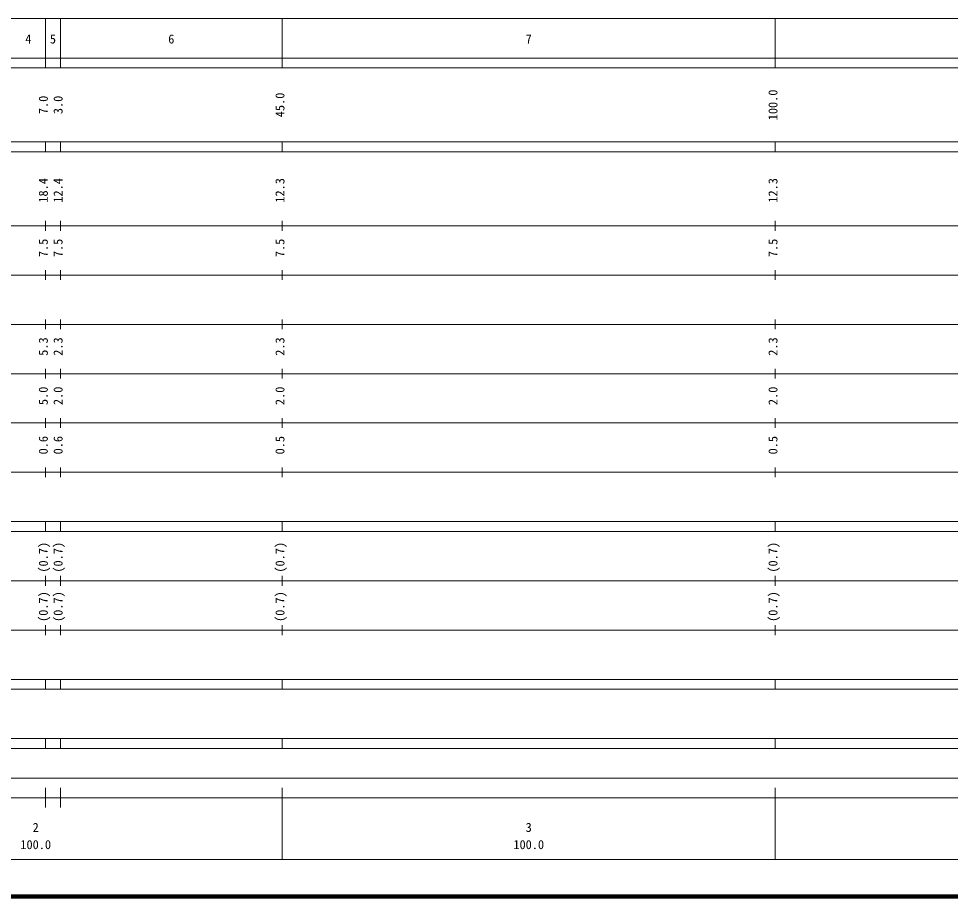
# Model space of a CAD drawing. Units: millimetres on the paper, enlarged 1000 times. Extents: x 40000 to 680000, y 20000 to 380000.
# Drawn here: x 214537 to 403521, y 20000 to 198000 of the extents above; entities that cross this region are included whole.
import ezdxf
from ezdxf.enums import TextEntityAlignment as Align

# ---------------------------------------------------------------- set-up
doc = ezdxf.new("R2010")
doc.units = ezdxf.units.MM
doc.header["$LTSCALE"] = 1000
doc.layers.add('M-TTL', color=2, linetype='Continuous', lineweight=140)
doc.layers.add('M-TTL-BAND', color=7, linetype='Continuous', lineweight=13)
doc.styles.add('ＭＳ ゴシック', font='')
doc.styles.get('ＭＳ ゴシック').set_extended_font_data('MS Gothic')

msp = doc.modelspace()

# ---------------------------------------------------------------- linework, layer by layer
at = {"layer": 'M-TTL'}
msp.add_line((40000, 20000), (680000, 20000), dxfattribs=at)
at = {"layer": 'M-TTL-BAND'}
for p, q in [((68000, 198000), (579000, 198000)), ((220000, 188000), (220000, 198000)), ((223000, 188000), (223000, 198000)), ((268000, 188000), (268000, 198000)), ((368000, 188000), (368000, 198000)), ((40000, 190000), (579000, 190000)), ((40000, 188000), (579000, 188000)), ((40000, 173000), (579000, 173000)), ((220000, 171000), (220000, 173000)), ((223000, 171000), (223000, 173000)), ((268000, 171000), (268000, 173000)), ((368000, 171000), (368000, 173000)), ((40000, 171000), (579000, 171000)), ((220000, 155000), (220000, 157000)), ((223000, 155000), (223000, 157000)), ((268000, 155000), (268000, 157000)), ((368000, 155000), (368000, 157000)), ((40000, 156000), (579000, 156000)), ((46000, 146000), (579000, 146000)), ((220000, 145000), (220000, 147000)), ((223000, 145000), (223000, 147000)), ((268000, 145000), (268000, 147000)), ((368000, 145000), (368000, 147000)), ((220000, 135000), (220000, 137000)), ((223000, 135000), (223000, 137000)), ((268000, 135000), (268000, 137000)), ((368000, 135000), (368000, 137000)), ((52000, 136000), (579000, 136000)), ((220000, 125000), (220000, 127000)), ((223000, 125000), (223000, 127000)), ((268000, 125000), (268000, 127000)), ((368000, 125000), (368000, 127000)), ((46000, 126000), (579000, 126000)), ((52000, 116000), (579000, 116000)), ((220000, 115000), (220000, 117000)), ((223000, 115000), (223000, 117000)), ((268000, 115000), (268000, 117000)), ((368000, 115000), (368000, 117000)), ((46000, 106000), (579000, 106000)), ((220000, 105000), (220000, 107000)), ((223000, 105000), (223000, 107000)), ((268000, 105000), (268000, 107000)), ((368000, 105000), (368000, 107000)), ((40000, 96000), (579000, 96000)), ((220000, 94000), (220000, 96000)), ((223000, 94000), (223000, 96000)), ((268000, 94000), (268000, 96000)), ((368000, 94000), (368000, 96000)), ((40000, 94000), (579000, 94000)), ((49000, 84000), (579000, 84000)), ((220000, 83000), (220000, 85000)), ((223000, 83000), (223000, 85000)), ((268000, 83000), (268000, 85000)), ((368000, 83000), (368000, 85000)), ((40000, 74000), (579000, 74000)), ((220000, 73000), (220000, 75000)), ((223000, 73000), (223000, 75000)), ((268000, 73000), (268000, 75000)), ((368000, 73000), (368000, 75000)), ((40000, 64000), (579000, 64000)), ((220000, 62000), (220000, 64000)), ((223000, 62000), (223000, 64000)), ((268000, 62000), (268000, 64000)), ((368000, 62000), (368000, 64000)), ((40000, 62000), (579000, 62000)), ((40000, 52000), (579000, 52000)), ((220000, 50000), (220000, 52000)), ((223000, 50000), (223000, 52000)), ((268000, 50000), (268000, 52000)), ((368000, 50000), (368000, 52000)), ((40000, 50000), (579000, 50000)), ((71000, 44000), (565000, 44000)), ((220000, 38000), (220000, 42000)), ((223000, 38000), (223000, 42000)), ((268000, 27500), (268000, 42000)), ((368000, 27500), (368000, 42000)), ((40000, 40000), (579000, 40000)), ((68000, 27500), (579000, 27500))]:
    msp.add_line(p, q, dxfattribs=at)

# ---------------------------------------------------------------- texts
at = {"layer": 'M-TTL-BAND', "style": 'ＭＳ ゴシック'}
for s, p in [('4', (216500, 192405)), ('5', (221500, 192405)), ('6', (245500, 192405)), ('7', (318000, 192405)), ('2', (218000, 32523)), ('3', (318000, 32523)), ('100.0', (218000, 29033)), ('100.0', (318000, 29033))]:
    msp.add_text(s, height=1833, dxfattribs=at).set_placement(p, align=Align.BOTTOM_CENTER)
for s, p in [('100.0', (369000, 180500)), ('7.0', (221000, 180500)), ('3.0', (224000, 180500)), ('45.0', (269000, 180500)), ('18.4', (221000, 163174)), ('12.4', (224000, 163174)), ('12.3', (269000, 163174)), ('12.3', (369000, 163174)), ('7.5', (221000, 151500)), ('7.5', (224000, 151500)), ('7.5', (269000, 151500)), ('7.5', (369000, 151500)), ('5.3', (221000, 131500)), ('2.3', (224000, 131500)), ('2.3', (269000, 131500)), ('2.3', (369000, 131500)), ('5.0', (221000, 121500)), ('2.0', (224000, 121500)), ('2.0', (269000, 121500)), ('2.0', (369000, 121500)), ('0.6', (221000, 111500)), ('0.6', (224000, 111500)), ('0.5', (269000, 111500)), ('0.5', (369000, 111500)), ('(0.7)', (221000, 88764)), ('(0.7)', (224000, 88764)), ('(0.7)', (269000, 88764)), ('(0.7)', (369000, 88764)), ('(0.7)', (221000, 78764)), ('(0.7)', (224000, 78764)), ('(0.7)', (269000, 78764)), ('(0.7)', (369000, 78764))]:
    msp.add_text(s, height=1833, rotation=90, dxfattribs=at).set_placement(p, align=Align.BOTTOM_CENTER)

doc.saveas('drawing.dxf')
